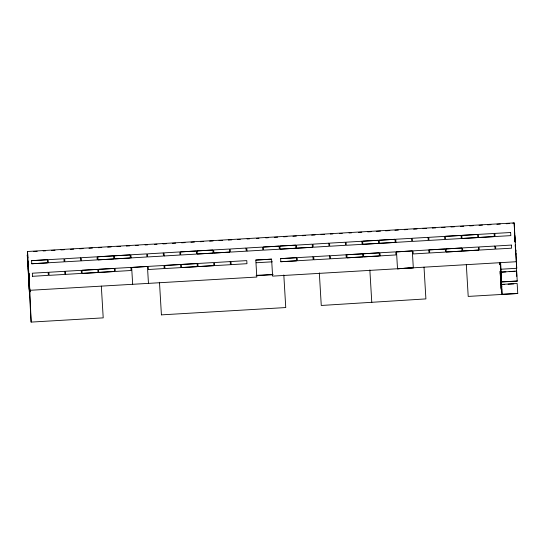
<?xml version="1.0" encoding="UTF-8"?>
<svg xmlns="http://www.w3.org/2000/svg" width="545" height="545" viewBox="0 0 545 545"><rect width="100%" height="100%" fill="white"/><g stroke="black" fill="none" stroke-linecap="round" stroke-linejoin="round"><path stroke-width="0.82" d="M512.845 223.225L514.146 222.905L516.721 268.29L500.998 269.216L501.516 281.82L517.246 281.07L501.523 281.997L501.727 287.086L501.066 287.126L501.148 289.204L501.816 289.163L501.373 281.711M101.322 286.105L103.209 317.864L31.133 322.095L27.25 254.999L27.802 258.071L27.536 251.497L514.146 222.905L514.671 233.696M33.77 251.497L37.169 251.299M43.116 250.952L45.664 250.802M51.612 250.448L55.011 250.25M60.958 249.903L64.358 249.699M70.305 249.351L73.704 249.154M79.659 248.799L83.058 248.602M89.005 248.254L92.405 248.05M98.352 247.703L101.752 247.505M107.699 247.158L111.098 246.953M117.046 246.606L120.445 246.408M126.392 246.054L129.792 245.856M135.739 245.509L138.294 245.359M145.086 244.957L147.641 244.807M154.439 244.405L156.987 244.255M162.935 243.908L166.334 243.71M172.281 243.363L175.681 243.159M181.628 242.811L185.028 242.614M190.975 242.259L194.374 242.062M200.322 241.714L203.721 241.51M209.675 241.162L213.075 240.965M219.022 240.611L222.421 240.413M228.369 240.066L231.768 239.868M237.715 239.514L240.263 239.364M247.062 238.969L249.61 238.819M256.409 238.417L258.957 238.267M265.756 237.865L268.31 237.715M274.258 237.368L277.657 237.17M283.604 236.816L287.004 236.619M292.951 236.271L296.351 236.074M302.298 235.719L305.697 235.522M311.645 235.174L315.044 234.97M320.991 234.623L324.391 234.425M330.338 234.071L332.893 233.921M339.692 233.526L342.24 233.376M349.038 232.974L351.586 232.824M358.385 232.429L361.785 232.225M367.732 231.877L371.131 231.679M376.227 231.38L380.478 231.128M385.581 230.828L389.825 230.576M394.927 230.276L398.327 230.079M404.274 229.731L407.674 229.527M413.621 229.179L417.02 228.982M422.968 228.634L426.367 228.43M432.314 228.083L435.714 227.885M441.661 227.531L445.061 227.333M451.008 226.986L454.407 226.781M460.362 226.434L463.754 226.236M469.708 225.882L473.108 225.684M479.055 225.337L482.454 225.133M487.55 224.84L490.95 224.635M496.897 224.288L500.296 224.09M506.244 223.736L509.643 223.539M28.306 261.055L28.401 267.084L28.49 264.127M514.466 232.49L515.148 241.701L514.759 239.412M28.728 264.584L28.068 264.625L27.931 261.368L28.837 278.659M29.144 275.157L28.844 273.631L29.171 276.56M515.209 245.052L515.713 251.191M29.355 275.123L28.694 275.164L28.558 271.907M28.701 275.402L29.369 275.361M256.198 262.758L272.343 261.811M29.232 276.69L29.355 279.633M29.185 276.785L29.273 282.814L29.157 279.871L29.423 281.329M515.768 251.095L515.393 248.125M515.774 251.279L515.304 246.592M29.41 281.227L28.742 281.268L28.64 278.72M256.089 275.389L273.086 274.339M29.26 289.068L29.921 289.027M256.695 275.722L272.766 274.775M29.968 290.069L30.036 291.766L29.369 291.807L29.267 289.259L29.934 289.218M31.133 322.095L29.839 290.308L256.811 277.044L255.809 260.067L271.601 259.161L272.609 276.124L516.456 261.716M405.412 268.324L413.308 267.772L397.516 268.78L405.412 268.235M499.499 262.554L499.595 264.175L500.262 264.141L500.194 262.438M501.148 289.204L500.133 271.396L500.794 271.362L501.727 287.086M517.246 281.07L516.653 271.056L500.937 272.153L505.903 271.86M509.214 271.662L515.005 271.328M500.215 273.474L500.882 273.433L501.073 276.744M466.322 264.659L468.209 296.419L517.75 293.503L517.157 283.495L501.434 284.415L504.752 284.395M508.063 284.197L513.853 283.856M159.481 282.269L161.415 314.867L285.75 307.557L283.816 274.966M424.017 267.145L425.904 298.905L321.264 305.472L319.329 272.882M445.299 236.332L461.097 235.42L461.281 238.54L445.483 239.446L445.299 236.332L461.097 235.467M461.813 235.406L477.604 234.452L477.788 237.566L461.996 238.478L461.813 235.358L477.604 234.452M494.301 236.598L494.117 233.485L478.319 234.391L478.503 237.504L494.301 236.598L478.503 237.504M510.631 232.511L494.833 233.417L495.017 236.537L510.815 235.631L510.631 232.558M362.657 241.183L378.455 240.277L378.639 243.397L362.841 244.303L362.657 241.183L378.455 240.325M379.211 240.256L395.009 239.303L395.193 242.423L379.395 243.329L379.211 240.216L395.009 239.303M428.07 237.361L412.272 238.267L412.456 241.387L428.254 240.481L428.07 237.409M444.584 236.394L428.786 237.347L428.969 240.413L444.768 239.507L444.584 236.435M263.337 247.069L279.135 246.115L279.319 249.228L263.521 250.135L263.337 247.021L279.135 246.115M279.892 246.047L295.69 245.141L295.874 248.254L280.076 249.167L279.892 246.047L295.69 245.189M312.428 247.287L312.237 244.167L296.446 245.121L296.63 248.193L312.428 247.287L296.63 248.193M345.346 242.225L329.548 243.131L329.732 246.245L345.53 245.298L345.346 242.266M361.9 241.251L346.102 242.205L346.286 245.277L362.084 244.364L361.9 241.292M180.572 251.926L196.37 250.979L196.554 254.093L180.756 254.999L180.572 251.885L196.37 250.979M197.127 250.911L212.918 250.005L213.109 253.118L197.31 254.025L197.127 250.911L212.925 250.046M229.656 252.144L229.472 249.031L213.674 249.937L213.865 253.057L229.656 252.103L213.865 253.057M246.027 248.057L230.235 249.011L230.412 252.083L246.211 251.177L246.027 248.104M97.807 256.75L113.605 255.837L113.789 258.957L97.991 259.863L97.807 256.79L113.605 255.837M114.361 255.816L130.153 254.869L130.337 257.983L114.545 258.889L114.355 255.775L130.16 254.91M163.262 252.921L147.463 253.875L147.647 256.947L163.446 256.034L163.262 252.969M31.596 260.68L47.388 259.727L47.572 262.847L31.774 263.753L31.59 260.639L47.388 259.727M80.496 257.785L64.698 258.739L64.882 261.811L80.68 260.898L80.496 257.826M461.996 238.478L477.788 237.566M378.639 243.349L362.841 244.303M379.395 243.329L395.193 242.423M395.949 242.355L411.741 241.401L411.557 238.335L395.765 239.241L395.943 242.314M295.867 248.213L280.076 249.167M197.31 254.025L213.102 253.078M246.967 251.109L262.765 250.155L262.581 247.089L246.783 247.995L246.967 251.068M114.545 258.889L130.337 257.983M131.093 257.914L146.891 256.967L146.707 253.895L130.909 254.801L131.093 257.874M164.202 255.973L180 255.019L179.816 251.947L164.018 252.86L164.202 255.925M31.774 263.753L47.572 262.847M48.328 262.779L64.126 261.832L63.942 258.759L48.144 259.665L48.328 262.738M81.437 260.837L97.228 259.883L97.051 256.811L81.253 257.717L81.437 260.789M429.535 249.862L445.326 248.956L445.517 252.069L429.719 252.975L429.535 249.862L445.333 248.997M446.048 248.936L461.84 247.982L462.024 251.102L446.226 252.008L446.042 248.895L461.84 247.982M494.867 246.047L479.069 246.953L479.253 250.066L495.051 249.16L494.867 246.088M346.852 254.719L362.65 253.813L362.834 256.927L347.036 257.84L346.852 254.719L362.65 253.861M363.406 253.745L379.197 252.839L379.381 255.959L363.59 256.865L363.406 253.793L379.197 252.839M412.306 250.898L396.515 251.892L412.306 250.898L413.314 267.861M280.641 258.657L296.432 257.703L296.616 260.817L280.818 261.729L280.634 258.609L296.432 257.703M329.541 255.755L313.743 256.668L313.927 259.781L329.725 258.875L329.541 255.803M346.095 254.787L330.297 255.741L330.481 258.807L346.279 257.901L346.095 254.828M164.767 265.463L180.559 264.509L180.742 267.629L164.951 268.535L164.767 265.422L180.559 264.509M181.315 264.448L197.113 263.542L197.297 266.655L181.499 267.561L181.315 264.448L197.113 263.582M213.851 265.681L213.667 262.567L197.869 263.473L198.053 266.587L213.851 265.64L198.053 266.587M82.002 270.327L97.793 269.373L97.977 272.493L82.179 273.399L81.995 270.279L97.793 269.373M98.55 269.353L114.348 268.399L114.532 271.519L98.734 272.425L98.55 269.312L114.348 268.447M130.902 267.432L115.104 268.338L115.288 271.451L131.086 270.497L130.902 267.472M147.457 266.457L131.658 267.452L147.457 266.457L148.458 283.42M64.692 271.321L48.893 272.268L49.077 275.341L64.875 274.435L64.692 271.362M446.226 252.008L462.024 251.102M362.827 256.886L347.036 257.84M363.59 256.865L379.381 255.959M380.137 255.891L395.936 254.937L395.752 251.865L379.954 252.778L380.137 255.843M462.739 251.041L478.537 250.087L462.739 251.041L462.555 247.921L478.353 247.014L478.537 250.128M280.818 261.729L296.616 260.817M197.297 266.607L181.499 267.561M231.162 264.645L246.953 263.691L246.776 260.619L230.978 261.532L231.162 264.597M98.734 272.425L114.532 271.471M148.397 269.509L164.188 268.556L164.011 265.483L148.213 266.389L148.39 269.462M32.523 276.315L48.321 275.361L48.137 272.289L32.339 273.202L32.523 276.274M65.632 274.373L81.423 273.42L81.239 270.347L65.448 271.253L65.625 274.326M514.766 235.386L515.168 242.137M515.318 244.664L515.72 251.415M515.822 253.105L516.721 268.29M500.603 262.465L500.998 269.216M500.167 262.52L500.262 264.141M500.14 262.67L501.025 277.507M501.257 281.438L501.536 286.057M501.679 288.516L502.027 294.429M500.133 271.396L501.066 287.126M396.508 251.804L397.516 268.78M369.851 269.911L371.785 302.502M131.658 267.363L132.667 284.34M28.429 263.998L28.531 270.252L28.231 264.236L28.497 265.694M29.301 279.728L29.396 281.261M29.941 290.144L30.036 291.766M27.536 251.497L29.839 290.308M29.267 289.259L28.36 271.812M517.75 293.503L502.02 294.259L501.816 289.163M515.836 252.771L515.897 254.263M516.374 266.866L516.749 276.383M514.773 238.73L514.896 241.714M500.371 262.54L500.882 275.15M499.527 262.479L499.595 264.175M271.601 259.161L255.809 260.067M161.395 314.445L161.415 314.867M113.789 258.957L97.991 259.863M97.977 272.493L82.179 273.399M29.055 273.617L29.144 275.825M28.844 278.89L28.974 282.147M29.117 285.614L28.074 264.863M29.123 285.812L29.164 289.088M28.217 268.351L28.347 271.608M28.497 275.273L28.633 278.529M328.792 243.193L313 244.146L313.184 247.219L328.976 246.265L328.798 243.24M511.374 245.073L495.582 246.027L495.766 249.099L511.557 248.193L511.38 245.121M428.82 249.923L413.021 250.877L413.205 253.95L429.004 252.996L428.82 249.971M312.987 256.729L297.189 257.635L297.372 260.755L313.171 259.802L312.987 256.777M230.222 261.593L214.423 262.547L214.607 265.619L230.406 264.707L230.222 261.641"/></g></svg>
